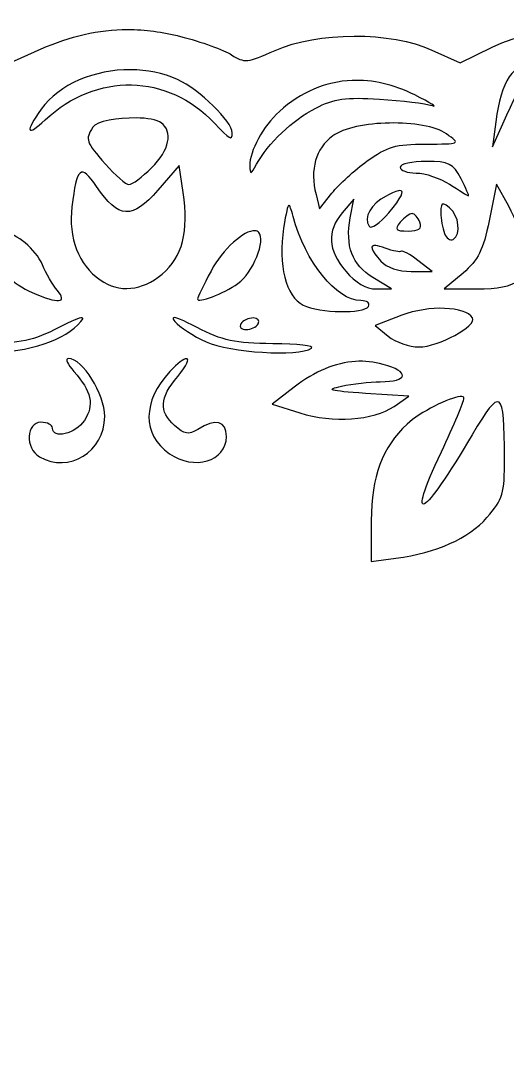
# Model space of a CAD drawing. Header units: centimetres. Extents: x -5.5 to 3.4, y -3.6 to 8.7.
# Drawn here: x -1.52 to 0.703, y 3.977 to 8.659 of the extents above; entities that cross this region are included whole.
import ezdxf

# ---------------------------------------------------------------- set-up
doc = ezdxf.new("R2010")
doc.units = ezdxf.units.CM
doc.header["$MEASUREMENT"] = 0
doc.layers.add('Layer 1', color=7, linetype='Continuous')

msp = doc.modelspace()

# ---------------------------------------------------------------- linework, layer by layer
at = {"layer": 'Layer 1', "color": 56}
for points, knots in [([(-1.03077, 8.61827), (-1.16365, 8.61798), (-1.29526, 8.5881), (-1.42516, 8.5298), (-1.42516, 8.5298), (-1.42516, 8.5298), (-1.5773, 8.462), (-1.5773, 8.462), (-1.5773, 8.462), (-1.5773, 8.462), (-1.69306, 8.52318), (-1.69306, 8.52318), (-1.69306, 8.52318), (-1.85619, 8.60995), (-2.22622, 8.6115), (-2.41074, 8.52649), (-2.41074, 8.52649), (-2.41074, 8.52649), (-2.53642, 8.46861), (-2.53642, 8.46861), (-2.53642, 8.46861), (-2.53642, 8.46861), (-2.6621, 8.5331), (-2.6621, 8.5331), (-2.6621, 8.5331), (-2.90698, 8.65937), (-3.15263, 8.64115), (-3.41286, 8.47688), (-3.41286, 8.47688), (-3.51254, 8.41396), (-3.52093, 8.41272), (-3.63197, 8.45042), (-3.63197, 8.45042), (-4.06011, 8.59578), (-4.61584, 8.56896), (-5.05659, 8.38097), (-5.05659, 8.38097), (-5.16639, 8.33414), (-5.19187, 8.30689), (-5.26082, 8.16517), (-5.26082, 8.16517), (-5.37284, 7.93488), (-5.4228, 7.7202), (-5.4237, 7.45989), (-5.4237, 7.45989), (-5.42465, 7.18272), (-5.37005, 6.93753), (-5.24924, 6.67606), (-5.24924, 6.67606), (-5.24924, 6.67606), (-5.15664, 6.4768), (-5.15664, 6.4768), (-5.15664, 6.4768), (-5.15664, 6.4768), (-5.23436, 6.38006), (-5.23436, 6.38006), (-5.23436, 6.38006), (-5.35449, 6.22995), (-5.42291, 6.04991), (-5.42536, 5.87735), (-5.42536, 5.87735), (-5.42804, 5.6885), (-5.3874, 5.55716), (-5.26992, 5.37878), (-5.26992, 5.37878), (-5.18078, 5.24343), (-5.17961, 5.24011), (-5.22527, 5.17042), (-5.22527, 5.17042), (-5.29103, 5.07006), (-5.28625, 4.87361), (-5.21452, 4.75205), (-5.21452, 4.75205), (-5.21452, 4.75205), (-5.15664, 4.65448), (-5.15664, 4.65448), (-5.15664, 4.65448), (-5.15664, 4.65448), (-5.20873, 4.55609), (-5.20873, 4.55609), (-5.20873, 4.55609), (-5.28204, 4.41931), (-5.27786, 4.22303), (-5.19881, 4.0848), (-5.19881, 4.0848), (-5.19881, 4.0848), (-5.13763, 3.97731), (-5.13763, 3.97731), (-5.13763, 3.97731), (-5.13763, 3.97731), (-5.19799, 3.9062), (-5.19799, 3.9062), (-5.19799, 3.9062), (-5.27342, 3.8185), (-5.30118, 3.68354), (-5.26992, 3.55232), (-5.26992, 3.55232), (-5.24903, 3.46461), (-5.25481, 3.4393), (-5.31953, 3.34644), (-5.31953, 3.34644), (-5.48012, 3.11604), (-5.45774, 2.77634), (-5.26744, 2.5593), (-5.26744, 2.5593), (-5.23095, 2.51768), (-5.23085, 2.50832), (-5.26744, 2.4667), (-5.26744, 2.4667), (-5.44687, 2.2626), (-5.48498, 1.95481), (-5.35756, 1.73248), (-5.35756, 1.73248), (-5.29398, 1.62154), (-5.28093, 1.56816), (-5.27818, 1.40175), (-5.27818, 1.40175), (-5.27562, 1.24632), (-5.26314, 1.18611), (-5.21948, 1.12394), (-5.21948, 1.12394), (-5.21948, 1.12394), (-5.16326, 1.04456), (-5.16326, 1.04456), (-5.16326, 1.04456), (-5.16326, 1.04456), (-5.22527, 0.9255), (-5.22527, 0.9255), (-5.22527, 0.9255), (-5.3005, 0.78012), (-5.30411, 0.63151), (-5.23602, 0.4815), (-5.23602, 0.4815), (-5.18501, 0.36912), (-5.18468, 0.36824), (-5.23933, 0.27562), (-5.23933, 0.27562), (-5.30937, 0.15691), (-5.31528, -0.04742), (-5.25173, -0.14441), (-5.25173, -0.14441), (-5.2062, -0.2139), (-5.20675, -0.21652), (-5.31043, -0.37179), (-5.31043, -0.37179), (-5.40758, -0.51727), (-5.47331, -0.71242), (-5.47331, -0.85714), (-5.47331, -0.85714), (-5.47331, -0.97443), (-5.3939, -1.18281), (-5.29554, -1.32264), (-5.29554, -1.32264), (-5.29554, -1.32264), (-5.19549, -1.46403), (-5.19549, -1.46403), (-5.19549, -1.46403), (-5.19549, -1.46403), (-5.29223, -1.66081), (-5.29223, -1.66081), (-5.29223, -1.66081), (-5.42183, -1.92431), (-5.4733, -2.14526), (-5.4733, -2.43637), (-5.4733, -2.43637), (-5.4733, -2.71426), (-5.42434, -2.93165), (-5.31124, -3.15571), (-5.31124, -3.15571), (-5.24562, -3.2857), (-5.21235, -3.32113), (-5.11528, -3.36407), (-5.11528, -3.36407), (-4.73168, -3.53375), (-4.18804, -3.57679), (-3.79236, -3.46908), (-3.79236, -3.46908), (-3.79236, -3.46908), (-3.58069, -3.4112), (-3.58069, -3.4112), (-3.58069, -3.4112), (-3.58069, -3.4112), (-3.40044, -3.50546), (-3.40044, -3.50546), (-3.40044, -3.50546), (-3.16834, -3.62644), (-2.94647, -3.63511), (-2.72658, -3.53275), (-2.72658, -3.53275), (-2.60017, -3.4739), (-2.57848, -3.47125), (-2.51491, -3.50381), (-2.51491, -3.50381), (-2.29296, -3.61749), (-1.95055, -3.61946), (-1.73191, -3.50877), (-1.73191, -3.50877), (-1.73191, -3.50877), (-1.61285, -3.44924), (-1.61285, -3.44924), (-1.61285, -3.44924), (-1.61285, -3.44924), (-1.52769, -3.50298), (-1.52769, -3.50298), (-1.52769, -3.50298), (-1.31336, -3.63868), (-0.93452, -3.64886), (-0.68433, -3.5253), (-0.68433, -3.5253), (-0.68433, -3.5253), (-0.53881, -3.45337), (-0.53881, -3.45337), (-0.53881, -3.45337), (-0.53881, -3.45337), (-0.40652, -3.51952), (-0.40652, -3.51952), (-0.40652, -3.51952), (-0.22313, -3.61121), (0.11142, -3.61374), (0.31034, -3.52448), (0.31034, -3.52448), (0.31034, -3.52448), (0.44511, -3.4633), (0.44511, -3.4633), (0.44511, -3.4633), (0.44511, -3.4633), (0.53523, -3.51704), (0.53523, -3.51704), (0.53523, -3.51704), (0.75536, -3.64647), (1.05155, -3.63611), (1.28433, -3.49141), (1.28433, -3.49141), (1.28433, -3.49141), (1.41662, -3.40955), (1.41662, -3.40955), (1.41662, -3.40955), (1.41662, -3.40955), (1.54808, -3.45172), (1.54808, -3.45172), (1.54808, -3.45172), (1.98843, -3.59394), (2.61269, -3.55536), (2.99089, -3.36242), (2.99089, -3.36242), (3.11315, -3.30005), (3.21369, -3.12212), (3.28524, -2.84235), (3.28524, -2.84235), (3.38324, -2.45917), (3.34042, -2.07615), (3.15626, -1.68314), (3.15626, -1.68314), (3.15626, -1.68314), (3.05208, -1.4599), (3.05208, -1.4599), (3.05208, -1.4599), (3.05208, -1.4599), (3.11161, -1.40368), (3.11161, -1.40368), (3.11161, -1.40368), (3.20273, -1.31807), (3.31398, -1.06917), (3.32989, -0.91503), (3.32989, -0.91503), (3.34859, -0.73385), (3.28394, -0.51507), (3.16701, -0.36189), (3.16701, -0.36189), (3.16701, -0.36189), (3.07606, -0.24283), (3.07606, -0.24283), (3.07606, -0.24283), (3.07606, -0.24283), (3.12732, -0.14278), (3.12732, -0.14278), (3.12732, -0.14278), (3.1928, -0.01433), (3.19243, 0.07769), (3.12401, 0.23673), (3.12401, 0.23673), (3.07076, 0.36051), (3.07048, 0.36748), (3.11574, 0.45336), (3.11574, 0.45336), (3.18129, 0.57774), (3.1756, 0.77958), (3.10334, 0.91886), (3.10334, 0.91886), (3.10334, 0.91886), (3.04546, 1.03131), (3.04546, 1.03131), (3.04546, 1.03131), (3.04546, 1.03131), (3.10499, 1.11317), (3.10499, 1.11317), (3.10499, 1.11317), (3.1542, 1.17981), (3.16567, 1.22936), (3.16617, 1.38437), (3.16617, 1.38437), (3.16662, 1.52393), (3.17978, 1.59272), (3.21578, 1.64647), (3.21578, 1.64647), (3.37474, 1.88384), (3.37238, 2.12581), (3.20917, 2.38317), (3.20917, 2.38317), (3.20917, 2.38317), (3.1331, 2.50306), (3.1331, 2.50306), (3.1331, 2.50306), (3.1331, 2.50306), (3.19511, 2.58078), (3.19511, 2.58078), (3.19511, 2.58078), (3.37276, 2.80333), (3.38039, 3.12711), (3.2133, 3.35221), (3.2133, 3.35221), (3.15749, 3.4274), (3.15281, 3.45006), (3.17609, 3.53742), (3.17609, 3.53742), (3.20782, 3.65645), (3.18025, 3.804), (3.10581, 3.90618), (3.10581, 3.90618), (3.10581, 3.90618), (3.05289, 3.97894), (3.05289, 3.97894), (3.05289, 3.97894), (3.05289, 3.97894), (3.10746, 4.05253), (3.10746, 4.05253), (3.10746, 4.05253), (3.18382, 4.15582), (3.19614, 4.39672), (3.13226, 4.53457), (3.13226, 4.53457), (3.08483, 4.63694), (3.08461, 4.63932), (3.14632, 4.75947), (3.14632, 4.75947), (3.21578, 4.89472), (3.21275, 5.06301), (3.13805, 5.17702), (3.13805, 5.17702), (3.10012, 5.23491), (3.10243, 5.24517), (3.17856, 5.3399), (3.17856, 5.3399), (3.41512, 5.63426), (3.41903, 6.03667), (3.18848, 6.3387), (3.18848, 6.3387), (3.18848, 6.3387), (3.09422, 6.4619), (3.09422, 6.4619), (3.09422, 6.4619), (3.09422, 6.4619), (3.18848, 6.66364), (3.18848, 6.66364), (3.18848, 6.66364), (3.3226, 6.95041), (3.37356, 7.16783), (3.37203, 7.44747), (3.37203, 7.44747), (3.37052, 7.72328), (3.31878, 7.94967), (3.20667, 8.17177), (3.20667, 8.17177), (3.13295, 8.3178), (3.11592, 8.33377), (2.97433, 8.38674), (2.97433, 8.38674), (2.49652, 8.56551), (2.03747, 8.58552), (1.60098, 8.44792), (1.60098, 8.44792), (1.46974, 8.40655), (1.46216, 8.40691), (1.38931, 8.45867), (1.38931, 8.45867), (1.15757, 8.62332), (0.87053, 8.65355), (0.63277, 8.53722), (0.63277, 8.53722), (0.63277, 8.53722), (0.48725, 8.46611), (0.48725, 8.46611), (0.48725, 8.46611), (0.48725, 8.46611), (0.35827, 8.52481), (0.35827, 8.52481), (0.35827, 8.52481), (0.17335, 8.60974), (-0.16564, 8.60932), (-0.35776, 8.52316), (-0.35776, 8.52316), (-0.48352, 8.46675), (-0.49875, 8.46485), (-0.5562, 8.50249), (-0.5562, 8.50249), (-0.59048, 8.52495), (-0.69602, 8.5627), (-0.79019, 8.58683), (-0.79019, 8.58683), (-0.87101, 8.60754), (-0.95107, 8.61842), (-1.0308, 8.61825), (-1.0308, 8.61825), (-1.0308, 8.61825), (-1.03077, 8.61827), (-1.03077, 8.61827)], [0, 0, 0, 0, 0.0095238, 0.0095238, 0.0095238, 0.0095238, 0.0190476, 0.0190476, 0.0190476, 0.0190476, 0.0285714, 0.0285714, 0.0285714, 0.0285714, 0.0380952, 0.0380952, 0.0380952, 0.0380952, 0.047619, 0.047619, 0.047619, 0.047619, 0.0571429, 0.0571429, 0.0571429, 0.0571429, 0.0666667, 0.0666667, 0.0666667, 0.0666667, 0.0761905, 0.0761905, 0.0761905, 0.0761905, 0.0857143, 0.0857143, 0.0857143, 0.0857143, 0.0952381, 0.0952381, 0.0952381, 0.0952381, 0.1047619, 0.1047619, 0.1047619, 0.1047619, 0.1142857, 0.1142857, 0.1142857, 0.1142857, 0.1238095, 0.1238095, 0.1238095, 0.1238095, 0.1333333, 0.1333333, 0.1333333, 0.1333333, 0.1428571, 0.1428571, 0.1428571, 0.1428571, 0.152381, 0.152381, 0.152381, 0.152381, 0.1619048, 0.1619048, 0.1619048, 0.1619048, 0.1714286, 0.1714286, 0.1714286, 0.1714286, 0.1809524, 0.1809524, 0.1809524, 0.1809524, 0.1904762, 0.1904762, 0.1904762, 0.1904762, 0.2, 0.2, 0.2, 0.2, 0.2095238, 0.2095238, 0.2095238, 0.2095238, 0.2190476, 0.2190476, 0.2190476, 0.2190476, 0.2285714, 0.2285714, 0.2285714, 0.2285714, 0.2380952, 0.2380952, 0.2380952, 0.2380952, 0.247619, 0.247619, 0.247619, 0.247619, 0.2571429, 0.2571429, 0.2571429, 0.2571429, 0.2666667, 0.2666667, 0.2666667, 0.2666667, 0.2761905, 0.2761905, 0.2761905, 0.2761905, 0.2857143, 0.2857143, 0.2857143, 0.2857143, 0.2952381, 0.2952381, 0.2952381, 0.2952381, 0.3047619, 0.3047619, 0.3047619, 0.3047619, 0.3142857, 0.3142857, 0.3142857, 0.3142857, 0.3238095, 0.3238095, 0.3238095, 0.3238095, 0.3333333, 0.3333333, 0.3333333, 0.3333333, 0.3428571, 0.3428571, 0.3428571, 0.3428571, 0.352381, 0.352381, 0.352381, 0.352381, 0.3619048, 0.3619048, 0.3619048, 0.3619048, 0.3714286, 0.3714286, 0.3714286, 0.3714286, 0.3809524, 0.3809524, 0.3809524, 0.3809524, 0.3904762, 0.3904762, 0.3904762, 0.3904762, 0.4, 0.4, 0.4, 0.4, 0.4095238, 0.4095238, 0.4095238, 0.4095238, 0.4190476, 0.4190476, 0.4190476, 0.4190476, 0.4285714, 0.4285714, 0.4285714, 0.4285714, 0.4380952, 0.4380952, 0.4380952, 0.4380952, 0.447619, 0.447619, 0.447619, 0.447619, 0.4571429, 0.4571429, 0.4571429, 0.4571429, 0.4666667, 0.4666667, 0.4666667, 0.4666667, 0.4761905, 0.4761905, 0.4761905, 0.4761905, 0.4857143, 0.4857143, 0.4857143, 0.4857143, 0.4952381, 0.4952381, 0.4952381, 0.4952381, 0.5047619, 0.5047619, 0.5047619, 0.5047619, 0.5142857, 0.5142857, 0.5142857, 0.5142857, 0.5238095, 0.5238095, 0.5238095, 0.5238095, 0.5333333, 0.5333333, 0.5333333, 0.5333333, 0.5428571, 0.5428571, 0.5428571, 0.5428571, 0.552381, 0.552381, 0.552381, 0.552381, 0.5619048, 0.5619048, 0.5619048, 0.5619048, 0.5714286, 0.5714286, 0.5714286, 0.5714286, 0.5809524, 0.5809524, 0.5809524, 0.5809524, 0.5904762, 0.5904762, 0.5904762, 0.5904762, 0.6, 0.6, 0.6, 0.6, 0.6095238, 0.6095238, 0.6095238, 0.6095238, 0.6190476, 0.6190476, 0.6190476, 0.6190476, 0.6285714, 0.6285714, 0.6285714, 0.6285714, 0.6380952, 0.6380952, 0.6380952, 0.6380952, 0.647619, 0.647619, 0.647619, 0.647619, 0.6571429, 0.6571429, 0.6571429, 0.6571429, 0.6666667, 0.6666667, 0.6666667, 0.6666667, 0.6761905, 0.6761905, 0.6761905, 0.6761905, 0.6857143, 0.6857143, 0.6857143, 0.6857143, 0.6952381, 0.6952381, 0.6952381, 0.6952381, 0.7047619, 0.7047619, 0.7047619, 0.7047619, 0.7142857, 0.7142857, 0.7142857, 0.7142857, 0.7238095, 0.7238095, 0.7238095, 0.7238095, 0.7333333, 0.7333333, 0.7333333, 0.7333333, 0.7428571, 0.7428571, 0.7428571, 0.7428571, 0.752381, 0.752381, 0.752381, 0.752381, 0.7619048, 0.7619048, 0.7619048, 0.7619048, 0.7714286, 0.7714286, 0.7714286, 0.7714286, 0.7809524, 0.7809524, 0.7809524, 0.7809524, 0.7904762, 0.7904762, 0.7904762, 0.7904762, 0.8, 0.8, 0.8, 0.8, 0.8095238, 0.8095238, 0.8095238, 0.8095238, 0.8190476, 0.8190476, 0.8190476, 0.8190476, 0.8285714, 0.8285714, 0.8285714, 0.8285714, 0.8380952, 0.8380952, 0.8380952, 0.8380952, 0.847619, 0.847619, 0.847619, 0.847619, 0.8571429, 0.8571429, 0.8571429, 0.8571429, 0.8666667, 0.8666667, 0.8666667, 0.8666667, 0.8761905, 0.8761905, 0.8761905, 0.8761905, 0.8857143, 0.8857143, 0.8857143, 0.8857143, 0.8952381, 0.8952381, 0.8952381, 0.8952381, 0.9047619, 0.9047619, 0.9047619, 0.9047619, 0.9142857, 0.9142857, 0.9142857, 0.9142857, 0.9238095, 0.9238095, 0.9238095, 0.9238095, 0.9333333, 0.9333333, 0.9333333, 0.9333333, 0.9428571, 0.9428571, 0.9428571, 0.9428571, 0.952381, 0.952381, 0.952381, 0.952381, 0.9619048, 0.9619048, 0.9619048, 0.9619048, 0.9714286, 0.9714286, 0.9714286, 0.9714286, 0.9809524, 0.9809524, 0.9809524, 0.9809524, 1, 1, 1, 1]), ([(-1.01754, 8.43471), (-0.9435, 8.43415), (-0.86948, 8.42008), (-0.80339, 8.39006), (-0.80339, 8.39006), (-0.70192, 8.34397), (-0.55369, 8.19872), (-0.55369, 8.14615), (-0.55369, 8.14615), (-0.55369, 8.10928), (-0.56477, 8.11586), (-0.63472, 8.1908), (-0.63472, 8.1908), (-0.84681, 8.41803), (-1.17391, 8.42456), (-1.40697, 8.20651), (-1.40697, 8.20651), (-1.49248, 8.12651), (-1.50106, 8.14903), (-1.42599, 8.25447), (-1.42599, 8.25447), (-1.34377, 8.36994), (-1.18043, 8.43595), (-1.01754, 8.43472), (-1.01754, 8.43472), (-1.01754, 8.43472), (-1.01754, 8.43471), (-1.01754, 8.43471)], [0, 0, 0, 0, 0.125, 0.125, 0.125, 0.125, 0.25, 0.25, 0.25, 0.25, 0.375, 0.375, 0.375, 0.375, 0.5, 0.5, 0.5, 0.5, 0.625, 0.625, 0.625, 0.625, 0.75, 0.75, 0.75, 0.75, 1, 1, 1, 1]), ([(0.83124, 8.46613), (0.95222, 8.46613), (1.13763, 8.39893), (1.23225, 8.32061), (1.23225, 8.32061), (1.23225, 8.32061), (1.31163, 8.25446), (1.31163, 8.25446), (1.31163, 8.25446), (1.31163, 8.25446), (1.16611, 8.31978), (1.16611, 8.31978), (1.16611, 8.31978), (1.08607, 8.35539), (0.97108, 8.39204), (0.91062, 8.40164), (0.91062, 8.40164), (0.78966, 8.42084), (0.78384, 8.4155), (0.68242, 8.18832), (0.68242, 8.18832), (0.68242, 8.18832), (0.63529, 8.08249), (0.63529, 8.08249), (0.63529, 8.08249), (0.63529, 8.08249), (0.65017, 8.19742), (0.65017, 8.19742), (0.65017, 8.19742), (0.67429, 8.38471), (0.72888, 8.46614), (0.83124, 8.46614), (0.83124, 8.46614), (0.83124, 8.46614), (0.83124, 8.46613), (0.83124, 8.46613)], [0, 0, 0, 0, 0.1, 0.1, 0.1, 0.1, 0.2, 0.2, 0.2, 0.2, 0.3, 0.3, 0.3, 0.3, 0.4, 0.4, 0.4, 0.4, 0.5, 0.5, 0.5, 0.5, 0.6, 0.6, 0.6, 0.6, 0.7, 0.7, 0.7, 0.7, 0.8, 0.8, 0.8, 0.8, 1, 1, 1, 1]), ([(-0.00634, 8.38593), (0.08698, 8.38979), (0.18376, 8.3679), (0.27974, 8.31978), (0.27974, 8.31978), (0.3525, 8.28331), (0.38822, 8.26111), (0.35912, 8.271), (0.35912, 8.271), (0.33002, 8.28088), (0.22171, 8.29434), (0.11851, 8.30077), (0.11851, 8.30077), (-0.03326, 8.31022), (-0.08888, 8.30244), (-0.17253, 8.25943), (-0.17253, 8.25943), (-0.2779, 8.20525), (-0.39036, 8.09835), (-0.4429, 8.00311), (-0.4429, 8.00311), (-0.46914, 7.95555), (-0.47277, 7.95453), (-0.47349, 7.99732), (-0.47349, 7.99732), (-0.4746, 8.06302), (-0.41217, 8.17698), (-0.33789, 8.24454), (-0.33789, 8.24454), (-0.24039, 8.33322), (-0.12632, 8.38096), (-0.00633, 8.38593), (-0.00633, 8.38593), (-0.00633, 8.38593), (-0.00634, 8.38593), (-0.00634, 8.38593)], [0, 0, 0, 0, 0.1, 0.1, 0.1, 0.1, 0.2, 0.2, 0.2, 0.2, 0.3, 0.3, 0.3, 0.3, 0.4, 0.4, 0.4, 0.4, 0.5, 0.5, 0.5, 0.5, 0.6, 0.6, 0.6, 0.6, 0.7, 0.7, 0.7, 0.7, 0.8, 0.8, 0.8, 0.8, 1, 1, 1, 1]), ([(-0.99191, 8.21478), (-0.94181, 8.21409), (-0.8973, 8.20671), (-0.87781, 8.19246), (-0.87781, 8.19246), (-0.82258, 8.15208), (-0.84006, 8.06898), (-0.92163, 7.98741), (-0.92163, 7.98741), (-0.96417, 7.94487), (-1.01082, 7.91052), (-1.02498, 7.91052), (-1.02498, 7.91052), (-1.03914, 7.91052), (-1.0873, 7.95251), (-1.13247, 8.00395), (-1.13247, 8.00395), (-1.2217, 8.10557), (-1.22585, 8.11653), (-1.19035, 8.17262), (-1.19035, 8.17262), (-1.17333, 8.19952), (-1.07542, 8.21594), (-0.99191, 8.21479), (-0.99191, 8.21479), (-0.99191, 8.21479), (-0.99191, 8.21478), (-0.99191, 8.21478)], [0, 0, 0, 0, 0.125, 0.125, 0.125, 0.125, 0.25, 0.25, 0.25, 0.25, 0.375, 0.375, 0.375, 0.375, 0.5, 0.5, 0.5, 0.5, 0.625, 0.625, 0.625, 0.625, 0.75, 0.75, 0.75, 0.75, 1, 1, 1, 1]), ([(0.16482, 8.19163), (0.26984, 8.19349), (0.37459, 8.17729), (0.42444, 8.14202), (0.42444, 8.14202), (0.4897, 8.09585), (0.48964, 8.09572), (0.32936, 8.09572), (0.32936, 8.09572), (0.19416, 8.09572), (0.15202, 8.08322), (0.06312, 8.01883), (0.06312, 8.01883), (0.00502, 7.97674), (-0.0673, 7.91082), (-0.09811, 7.87166), (-0.09811, 7.87166), (-0.09811, 7.87166), (-0.15433, 7.80055), (-0.15433, 7.80055), (-0.15433, 7.80055), (-0.15433, 7.80055), (-0.17087, 7.86504), (-0.17087, 7.86504), (-0.17087, 7.86504), (-0.19977, 7.9802), (-0.17276, 8.07505), (-0.0948, 8.13293), (-0.0948, 8.13293), (-0.04492, 8.16996), (0.05981, 8.18977), (0.16482, 8.19163)], [0, 0, 0, 0, 0.1111111, 0.1111111, 0.1111111, 0.1111111, 0.2222222, 0.2222222, 0.2222222, 0.2222222, 0.3333333, 0.3333333, 0.3333333, 0.3333333, 0.4444444, 0.4444444, 0.4444444, 0.4444444, 0.5555556, 0.5555556, 0.5555556, 0.5555556, 0.6666667, 0.6666667, 0.6666667, 0.6666667, 0.7777778, 0.7777778, 0.7777778, 0.7777778, 1, 1, 1, 1]), ([(-0.79595, 7.99815), (-0.79595, 7.99815), (-0.77776, 7.87495), (-0.77776, 7.87495), (-0.77776, 7.87495), (-0.75089, 7.69577), (-0.78033, 7.58059), (-0.87367, 7.50205), (-0.87367, 7.50205), (-0.96521, 7.42503), (-1.07024, 7.41521), (-1.15644, 7.47559), (-1.15644, 7.47559), (-1.25588, 7.54524), (-1.30246, 7.66578), (-1.28542, 7.80963), (-1.28542, 7.80963), (-1.26389, 7.99143), (-1.24503, 8.00745), (-1.17297, 7.90141), (-1.17297, 7.90141), (-1.07292, 7.75417), (-1.00931, 7.75041), (-0.8935, 7.88487), (-0.8935, 7.88487), (-0.8935, 7.88487), (-0.79593, 7.99814), (-0.79593, 7.99814), (-0.79593, 7.99814), (-0.79593, 7.99814), (-0.79595, 7.99815), (-0.79595, 7.99815)], [0, 0, 0, 0, 0.1111111, 0.1111111, 0.1111111, 0.1111111, 0.2222222, 0.2222222, 0.2222222, 0.2222222, 0.3333333, 0.3333333, 0.3333333, 0.3333333, 0.4444444, 0.4444444, 0.4444444, 0.4444444, 0.5555556, 0.5555556, 0.5555556, 0.5555556, 0.6666667, 0.6666667, 0.6666667, 0.6666667, 0.7777778, 0.7777778, 0.7777778, 0.7777778, 1, 1, 1, 1]), ([(0.33266, 8.01634), (0.43744, 8.01634), (0.45508, 8.00722), (0.49141, 7.93696), (0.49141, 7.93696), (0.51399, 7.8933), (0.52932, 7.85817), (0.52531, 7.85924), (0.52531, 7.85924), (0.5213, 7.8603), (0.48215, 7.88419), (0.43849, 7.91216), (0.43849, 7.91216), (0.39483, 7.94012), (0.32637, 7.96335), (0.28635, 7.96342), (0.28635, 7.96342), (0.24633, 7.9635), (0.21359, 7.97533), (0.21359, 7.98988), (0.21359, 7.98988), (0.21359, 8.00443), (0.26754, 8.01634), (0.33265, 8.01634), (0.33265, 8.01634), (0.33265, 8.01634), (0.33266, 8.01634), (0.33266, 8.01634)], [0, 0, 0, 0, 0.125, 0.125, 0.125, 0.125, 0.25, 0.25, 0.25, 0.25, 0.375, 0.375, 0.375, 0.375, 0.5, 0.5, 0.5, 0.5, 0.625, 0.625, 0.625, 0.625, 0.75, 0.75, 0.75, 0.75, 1, 1, 1, 1]), ([(0.21029, 7.88322), (0.23596, 7.8854), (0.21972, 7.85178), (0.16151, 7.78235), (0.16151, 7.78235), (0.12086, 7.73387), (0.0803, 7.70592), (0.07139, 7.72034), (0.07139, 7.72034), (0.0458, 7.76175), (0.07871, 7.82074), (0.14911, 7.85842), (0.14911, 7.85842), (0.17815, 7.87396), (0.19863, 7.88224), (0.21029, 7.88322)], [0, 0, 0, 0, 0.2, 0.2, 0.2, 0.2, 0.4, 0.4, 0.4, 0.4, 0.6, 0.6, 0.6, 0.6, 1, 1, 1, 1]), ([(0.65264, 7.91216), (0.65264, 7.91216), (0.70886, 7.81211), (0.70886, 7.81211), (0.70886, 7.81211), (0.73971, 7.75699), (0.77273, 7.66931), (0.78245, 7.61698), (0.78245, 7.61698), (0.80784, 7.48023), (0.75276, 7.43425), (0.56334, 7.43425), (0.56334, 7.43425), (0.56334, 7.43425), (0.41451, 7.43425), (0.41451, 7.43425), (0.41451, 7.43425), (0.41451, 7.43425), (0.5005, 7.50701), (0.5005, 7.50701), (0.5005, 7.50701), (0.5692, 7.56523), (0.59285, 7.61284), (0.61956, 7.74596), (0.61956, 7.74596), (0.61956, 7.74596), (0.65263, 7.91215), (0.65263, 7.91215), (0.65263, 7.91215), (0.65263, 7.91215), (0.65264, 7.91216), (0.65264, 7.91216)], [0, 0, 0, 0, 0.1111111, 0.1111111, 0.1111111, 0.1111111, 0.2222222, 0.2222222, 0.2222222, 0.2222222, 0.3333333, 0.3333333, 0.3333333, 0.3333333, 0.4444444, 0.4444444, 0.4444444, 0.4444444, 0.5555556, 0.5555556, 0.5555556, 0.5555556, 0.6666667, 0.6666667, 0.6666667, 0.6666667, 0.7777778, 0.7777778, 0.7777778, 0.7777778, 1, 1, 1, 1]), ([(0.00111, 7.84436), (0.00111, 7.84436), (-0.0146, 7.7592), (-0.0146, 7.7592), (-0.0146, 7.7592), (-0.03854, 7.63077), (-0.00578, 7.54399), (0.08875, 7.48635), (0.08875, 7.48635), (0.08875, 7.48635), (0.17391, 7.43426), (0.17391, 7.43426), (0.17391, 7.43426), (0.17391, 7.43426), (0.10363, 7.43426), (0.10363, 7.43426), (0.10363, 7.43426), (0.05741, 7.43421), (0.00969, 7.46185), (-0.03528, 7.51529), (-0.03528, 7.51529), (-0.11726, 7.61271), (-0.12198, 7.69694), (-0.05099, 7.78153), (-0.05099, 7.78153), (-0.05099, 7.78153), (0.0011, 7.84437), (0.0011, 7.84437), (0.0011, 7.84437), (0.0011, 7.84437), (0.00111, 7.84436), (0.00111, 7.84436)], [0, 0, 0, 0, 0.1111111, 0.1111111, 0.1111111, 0.1111111, 0.2222222, 0.2222222, 0.2222222, 0.2222222, 0.3333333, 0.3333333, 0.3333333, 0.3333333, 0.4444444, 0.4444444, 0.4444444, 0.4444444, 0.5555556, 0.5555556, 0.5555556, 0.5555556, 0.6666667, 0.6666667, 0.6666667, 0.6666667, 0.7777778, 0.7777778, 0.7777778, 0.7777778, 1, 1, 1, 1]), ([(0.41204, 7.82204), (0.41805, 7.82101), (0.4261, 7.81497), (0.4385, 7.80468), (0.4385, 7.80468), (0.48225, 7.76837), (0.49219, 7.68377), (0.45504, 7.66081), (0.45504, 7.66081), (0.44201, 7.65276), (0.42415, 7.66516), (0.41535, 7.6881), (0.41535, 7.6881), (0.40655, 7.71103), (0.39881, 7.75349), (0.39881, 7.78318), (0.39881, 7.78318), (0.39881, 7.8113), (0.40203, 7.82376), (0.41204, 7.82204)], [0, 0, 0, 0, 0.1666667, 0.1666667, 0.1666667, 0.1666667, 0.3333333, 0.3333333, 0.3333333, 0.3333333, 0.5, 0.5, 0.5, 0.5, 0.6666667, 0.6666667, 0.6666667, 0.6666667, 1, 1, 1, 1]), ([(-0.2949, 7.81625), (-0.29, 7.81681), (-0.2848, 7.79829), (-0.27588, 7.76499), (-0.27588, 7.76499), (-0.22021, 7.55706), (-0.07812, 7.38134), (0.03418, 7.38134), (0.03418, 7.38134), (0.06218, 7.38134), (0.07707, 7.36943), (0.06808, 7.35488), (0.06808, 7.35488), (0.04662, 7.32015), (-0.15357, 7.32402), (-0.22958, 7.36067), (-0.22958, 7.36067), (-0.30855, 7.39875), (-0.34568, 7.54463), (-0.31888, 7.71207), (-0.31888, 7.71207), (-0.30746, 7.78343), (-0.3012, 7.81554), (-0.2949, 7.81625)], [0, 0, 0, 0, 0.1428571, 0.1428571, 0.1428571, 0.1428571, 0.2857143, 0.2857143, 0.2857143, 0.2857143, 0.4285714, 0.4285714, 0.4285714, 0.4285714, 0.5714286, 0.5714286, 0.5714286, 0.5714286, 0.7142857, 0.7142857, 0.7142857, 0.7142857, 1, 1, 1, 1]), ([(0.26734, 7.77822), (0.27855, 7.77822), (0.29452, 7.76036), (0.30289, 7.73853), (0.30289, 7.73853), (0.31401, 7.70955), (0.29921, 7.69884), (0.24915, 7.69884), (0.24915, 7.69884), (0.19121, 7.69884), (0.18576, 7.70499), (0.2136, 7.73853), (0.2136, 7.73853), (0.23172, 7.76036), (0.25613, 7.77822), (0.26734, 7.77822)], [0, 0, 0, 0, 0.2, 0.2, 0.2, 0.2, 0.4, 0.4, 0.4, 0.4, 0.6, 0.6, 0.6, 0.6, 1, 1, 1, 1]), ([(-1.59218, 7.69058), (-1.54219, 7.69029), (-1.4506, 7.6165), (-1.4202, 7.54506), (-1.4202, 7.54506), (-1.4035, 7.50581), (-1.37284, 7.45312), (-1.35157, 7.42765), (-1.35157, 7.42765), (-1.3031, 7.36961), (-1.34698, 7.36564), (-1.4665, 7.41773), (-1.4665, 7.41773), (-1.51016, 7.43676), (-1.55864, 7.46924), (-1.57481, 7.48966), (-1.57481, 7.48966), (-1.61987, 7.54654), (-1.64161, 7.66713), (-1.61036, 7.68644), (-1.61036, 7.68644), (-1.60521, 7.68962), (-1.59931, 7.69062), (-1.59217, 7.69057), (-1.59217, 7.69057), (-1.59217, 7.69057), (-1.59218, 7.69058), (-1.59218, 7.69058)], [0, 0, 0, 0, 0.125, 0.125, 0.125, 0.125, 0.25, 0.25, 0.25, 0.25, 0.375, 0.375, 0.375, 0.375, 0.5, 0.5, 0.5, 0.5, 0.625, 0.625, 0.625, 0.625, 0.75, 0.75, 0.75, 0.75, 1, 1, 1, 1]), ([(-0.44951, 7.69967), (-0.44257, 7.69906), (-0.43672, 7.6968), (-0.43215, 7.69223), (-0.43215, 7.69223), (-0.3983, 7.65838), (-0.46003, 7.50679), (-0.52723, 7.45907), (-0.52723, 7.45907), (-0.59195, 7.41312), (-0.71244, 7.36745), (-0.71244, 7.38879), (-0.71244, 7.38879), (-0.71244, 7.39476), (-0.6843, 7.45199), (-0.65043, 7.51612), (-0.65043, 7.51612), (-0.59739, 7.61654), (-0.4981, 7.70391), (-0.44951, 7.69967)], [0, 0, 0, 0, 0.1666667, 0.1666667, 0.1666667, 0.1666667, 0.3333333, 0.3333333, 0.3333333, 0.3333333, 0.5, 0.5, 0.5, 0.5, 0.6666667, 0.6666667, 0.6666667, 0.6666667, 1, 1, 1, 1]), ([(0.10198, 7.6327), (0.11207, 7.63159), (0.12641, 7.62736), (0.14497, 7.6203), (0.14497, 7.6203), (0.17985, 7.60704), (0.21321, 7.60089), (0.21856, 7.60624), (0.21856, 7.60624), (0.22391, 7.61159), (0.25764, 7.59268), (0.2938, 7.5649), (0.2938, 7.5649), (0.2938, 7.5649), (0.35912, 7.51446), (0.35912, 7.51446), (0.35912, 7.51446), (0.35912, 7.51446), (0.26404, 7.51446), (0.26404, 7.51446), (0.26404, 7.51446), (0.2049, 7.51409), (0.15236, 7.5315), (0.12513, 7.56159), (0.12513, 7.56159), (0.07932, 7.61221), (0.0717, 7.63604), (0.10198, 7.6327)], [0, 0, 0, 0, 0.125, 0.125, 0.125, 0.125, 0.25, 0.25, 0.25, 0.25, 0.375, 0.375, 0.375, 0.375, 0.5, 0.5, 0.5, 0.5, 0.625, 0.625, 0.625, 0.625, 0.75, 0.75, 0.75, 0.75, 1, 1, 1, 1]), ([(-0.82241, 7.3028), (-0.81506, 7.30702), (-0.77957, 7.29212), (-0.7141, 7.25815), (-0.7141, 7.25815), (-0.59989, 7.19889), (-0.5404, 7.186), (-0.36849, 7.18456), (-0.36849, 7.18456), (-0.25429, 7.1836), (-0.17459, 7.17468), (-0.19155, 7.16389), (-0.19155, 7.16389), (-0.25281, 7.12491), (-0.56472, 7.14368), (-0.67276, 7.19283), (-0.67276, 7.19283), (-0.73097, 7.21931), (-0.79467, 7.2609), (-0.81497, 7.28543), (-0.81497, 7.28543), (-0.82293, 7.29505), (-0.82575, 7.30087), (-0.82241, 7.30279), (-0.82241, 7.30279), (-0.82241, 7.30279), (-0.82241, 7.3028), (-0.82241, 7.3028)], [0, 0, 0, 0, 0.125, 0.125, 0.125, 0.125, 0.25, 0.25, 0.25, 0.25, 0.375, 0.375, 0.375, 0.375, 0.5, 0.5, 0.5, 0.5, 0.625, 0.625, 0.625, 0.625, 0.75, 0.75, 0.75, 0.75, 1, 1, 1, 1]), ([(0.41617, 7.34579), (0.47757, 7.34366), (0.52748, 7.32872), (0.5435, 7.3028), (0.5435, 7.3028), (0.56593, 7.26651), (0.38838, 7.16968), (0.29959, 7.16968), (0.29959, 7.16968), (0.25563, 7.16968), (0.19229, 7.19153), (0.15903, 7.21846), (0.15903, 7.21846), (0.15903, 7.21846), (0.09867, 7.26724), (0.09867, 7.26724), (0.09867, 7.26724), (0.09867, 7.26724), (0.22104, 7.31437), (0.22104, 7.31437), (0.22104, 7.31437), (0.28192, 7.33762), (0.35477, 7.34792), (0.41617, 7.34579)], [0, 0, 0, 0, 0.1428571, 0.1428571, 0.1428571, 0.1428571, 0.2857143, 0.2857143, 0.2857143, 0.2857143, 0.4285714, 0.4285714, 0.4285714, 0.4285714, 0.5714286, 0.5714286, 0.5714286, 0.5714286, 0.7142857, 0.7142857, 0.7142857, 0.7142857, 1, 1, 1, 1]), ([(-1.23995, 7.3028), (-1.23312, 7.30238), (-1.23454, 7.29697), (-1.24408, 7.28544), (-1.24408, 7.28544), (-1.31295, 7.20223), (-1.48517, 7.14424), (-1.66493, 7.14405), (-1.66493, 7.14405), (-1.75952, 7.14394), (-1.85163, 7.15307), (-1.86998, 7.16472), (-1.86998, 7.16472), (-1.88833, 7.17637), (-1.80926, 7.18622), (-1.69387, 7.18622), (-1.69387, 7.18622), (-1.51735, 7.18622), (-1.46213, 7.19779), (-1.34578, 7.25815), (-1.34578, 7.25815), (-1.2862, 7.28906), (-1.25134, 7.30349), (-1.23995, 7.3028)], [0, 0, 0, 0, 0.1428571, 0.1428571, 0.1428571, 0.1428571, 0.2857143, 0.2857143, 0.2857143, 0.2857143, 0.4285714, 0.4285714, 0.4285714, 0.4285714, 0.5714286, 0.5714286, 0.5714286, 0.5714286, 0.7142857, 0.7142857, 0.7142857, 0.7142857, 1, 1, 1, 1]), ([(-0.45778, 7.30197), (-0.43595, 7.30197), (-0.42564, 7.29006), (-0.43463, 7.27551), (-0.43463, 7.27551), (-0.44362, 7.26096), (-0.4682, 7.24905), (-0.49003, 7.24905), (-0.49003, 7.24905), (-0.51186, 7.24905), (-0.523, 7.26096), (-0.51401, 7.27551), (-0.51401, 7.27551), (-0.50502, 7.29006), (-0.47961, 7.30197), (-0.45779, 7.30197), (-0.45779, 7.30197), (-0.45779, 7.30197), (-0.45778, 7.30197), (-0.45778, 7.30197)], [0, 0, 0, 0, 0.1666667, 0.1666667, 0.1666667, 0.1666667, 0.3333333, 0.3333333, 0.3333333, 0.3333333, 0.5, 0.5, 0.5, 0.5, 0.6666667, 0.6666667, 0.6666667, 0.6666667, 1, 1, 1, 1]), ([(-1.30114, 7.11676), (-1.23703, 7.11676), (-1.13578, 6.95457), (-1.13578, 6.85218), (-1.13578, 6.85218), (-1.13578, 6.69184), (-1.2995, 6.59062), (-1.43344, 6.66863), (-1.43344, 6.66863), (-1.49997, 6.70738), (-1.49499, 6.82573), (-1.42683, 6.82573), (-1.42683, 6.82573), (-1.39773, 6.82573), (-1.37391, 6.81382), (-1.37391, 6.79927), (-1.37391, 6.79927), (-1.37391, 6.74773), (-1.26869, 6.77332), (-1.22839, 6.83482), (-1.22839, 6.83482), (-1.18253, 6.9048), (-1.19586, 6.96782), (-1.27635, 7.05724), (-1.27635, 7.05724), (-1.30582, 7.08998), (-1.31695, 7.11677), (-1.30115, 7.11677), (-1.30115, 7.11677), (-1.30115, 7.11677), (-1.30114, 7.11676), (-1.30114, 7.11676)], [0, 0, 0, 0, 0.1111111, 0.1111111, 0.1111111, 0.1111111, 0.2222222, 0.2222222, 0.2222222, 0.2222222, 0.3333333, 0.3333333, 0.3333333, 0.3333333, 0.4444444, 0.4444444, 0.4444444, 0.4444444, 0.5555556, 0.5555556, 0.5555556, 0.5555556, 0.6666667, 0.6666667, 0.6666667, 0.6666667, 0.7777778, 0.7777778, 0.7777778, 0.7777778, 1, 1, 1, 1]), ([(-0.76288, 7.11594), (-0.74804, 7.11679), (-0.75841, 7.08739), (-0.80257, 7.03491), (-0.80257, 7.03491), (-0.88525, 6.93666), (-0.889, 6.87634), (-0.81663, 6.81084), (-0.81663, 6.81084), (-0.77183, 6.77029), (-0.75286, 6.7672), (-0.7108, 6.79348), (-0.7108, 6.79348), (-0.62851, 6.84487), (-0.58016, 6.8327), (-0.58016, 6.76041), (-0.58016, 6.76041), (-0.58016, 6.64824), (-0.72828, 6.60401), (-0.84061, 6.68269), (-0.84061, 6.68269), (-0.96563, 6.77026), (-0.96443, 6.92241), (-0.83813, 7.05724), (-0.83813, 7.05724), (-0.80132, 7.09654), (-0.77443, 7.11529), (-0.76289, 7.11594), (-0.76289, 7.11594), (-0.76289, 7.11594), (-0.76288, 7.11594), (-0.76288, 7.11594)], [0, 0, 0, 0, 0.1111111, 0.1111111, 0.1111111, 0.1111111, 0.2222222, 0.2222222, 0.2222222, 0.2222222, 0.3333333, 0.3333333, 0.3333333, 0.3333333, 0.4444444, 0.4444444, 0.4444444, 0.4444444, 0.5555556, 0.5555556, 0.5555556, 0.5555556, 0.6666667, 0.6666667, 0.6666667, 0.6666667, 0.7777778, 0.7777778, 0.7777778, 0.7777778, 1, 1, 1, 1]), ([(0.00937, 7.10354), (0.05126, 7.106), (0.09312, 7.1016), (0.13505, 7.09031), (0.13505, 7.09031), (0.25826, 7.05713), (0.251, 7.01093), (0.12265, 7.01093), (0.12265, 7.01093), (0.0744, 7.01093), (-0.00518, 7.002), (-0.05429, 6.99109), (-0.05429, 6.99109), (-0.12959, 6.97436), (-0.11249, 6.96917), (0.05485, 6.95802), (0.05485, 6.95802), (0.05485, 6.95802), (0.25329, 6.94479), (0.25329, 6.94479), (0.25329, 6.94479), (0.25329, 6.94479), (0.18549, 6.89849), (0.18549, 6.89849), (0.18549, 6.89849), (0.09011, 6.83365), (-0.0934, 6.82093), (-0.24446, 6.86872), (-0.24446, 6.86872), (-0.24446, 6.86872), (-0.37179, 6.90923), (-0.37179, 6.90923), (-0.37179, 6.90923), (-0.37179, 6.90923), (-0.27092, 6.98612), (-0.27092, 6.98612), (-0.27092, 6.98612), (-0.17511, 7.05904), (-0.08278, 7.09813), (0.00937, 7.10353), (0.00937, 7.10353), (0.00937, 7.10353), (0.00937, 7.10354), (0.00937, 7.10354)], [0, 0, 0, 0, 0.0833333, 0.0833333, 0.0833333, 0.0833333, 0.1666667, 0.1666667, 0.1666667, 0.1666667, 0.25, 0.25, 0.25, 0.25, 0.3333333, 0.3333333, 0.3333333, 0.3333333, 0.4166667, 0.4166667, 0.4166667, 0.4166667, 0.5, 0.5, 0.5, 0.5, 0.5833333, 0.5833333, 0.5833333, 0.5833333, 0.6666667, 0.6666667, 0.6666667, 0.6666667, 0.75, 0.75, 0.75, 0.75, 0.8333333, 0.8333333, 0.8333333, 0.8333333, 1, 1, 1, 1]), ([(0.48728, 6.94313), (0.4985, 6.94414), (0.50464, 6.94137), (0.50464, 6.93486), (0.50464, 6.93486), (0.50464, 6.922), (0.4585, 6.81267), (0.40129, 6.69095), (0.40129, 6.69095), (0.23679, 6.34098), (0.31503, 6.38432), (0.54185, 6.76867), (0.54185, 6.76867), (0.67289, 6.99073), (0.68921, 6.9786), (0.68985, 6.66118), (0.68985, 6.66118), (0.69018, 6.50063), (0.68249, 6.47459), (0.60965, 6.39164), (0.60965, 6.39164), (0.52487, 6.29508), (0.38158, 6.23129), (0.19376, 6.20561), (0.19376, 6.20561), (0.19376, 6.20561), (0.08131, 6.1899), (0.08131, 6.1899), (0.08131, 6.1899), (0.08131, 6.1899), (0.08131, 6.37676), (0.08131, 6.37676), (0.08131, 6.37676), (0.08131, 6.57852), (0.13112, 6.71121), (0.24502, 6.81746), (0.24502, 6.81746), (0.30358, 6.87208), (0.43865, 6.93879), (0.48728, 6.94314), (0.48728, 6.94314), (0.48728, 6.94314), (0.48728, 6.94313), (0.48728, 6.94313)], [0, 0, 0, 0, 0.0833333, 0.0833333, 0.0833333, 0.0833333, 0.1666667, 0.1666667, 0.1666667, 0.1666667, 0.25, 0.25, 0.25, 0.25, 0.3333333, 0.3333333, 0.3333333, 0.3333333, 0.4166667, 0.4166667, 0.4166667, 0.4166667, 0.5, 0.5, 0.5, 0.5, 0.5833333, 0.5833333, 0.5833333, 0.5833333, 0.6666667, 0.6666667, 0.6666667, 0.6666667, 0.75, 0.75, 0.75, 0.75, 0.8333333, 0.8333333, 0.8333333, 0.8333333, 1, 1, 1, 1])]:
    msp.add_open_spline(points, degree=3, knots=knots, dxfattribs=at)

doc.saveas('drawing.dxf')
